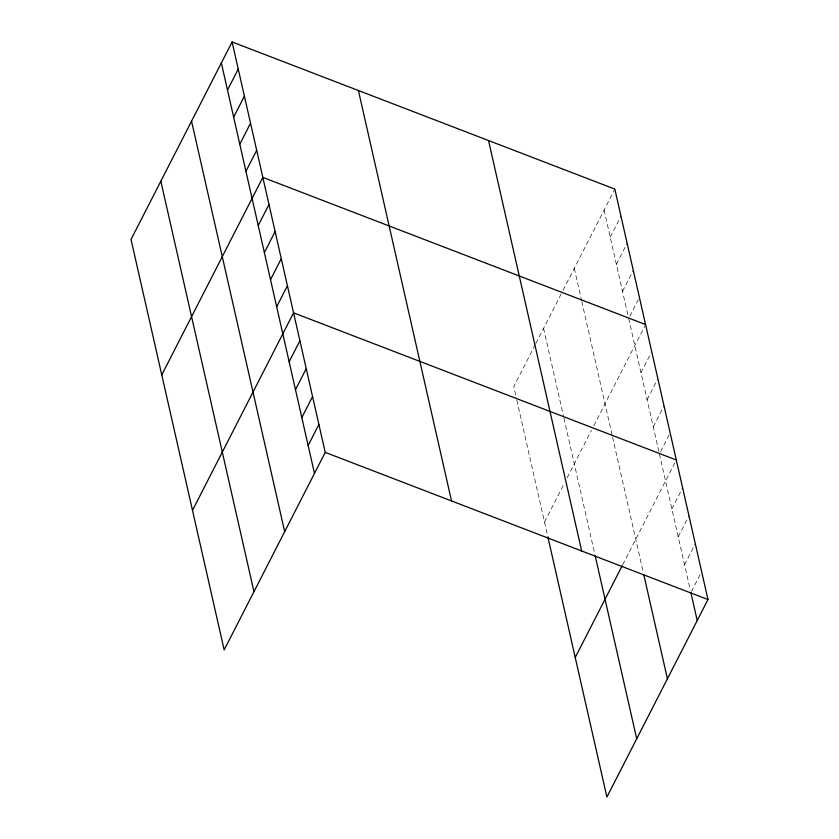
<?xml version="1.0" encoding="UTF-8"?>
<svg xmlns="http://www.w3.org/2000/svg" width="839" height="839" viewBox="0 0 839 839"><rect width="100%" height="100%" fill="white"/><g stroke="black" fill="none" stroke-linecap="round" stroke-linejoin="round"><path stroke-width="0.63" stroke-dasharray="4.2 3.15" d="M535.23 344.672L513.762 386.611L516.562 398.924M535.827 343.508L562.466 291.437M563.063 290.284L614.84 189.1M610.236 237.196L620.986 216.179M616.382 264.285L627.132 243.268M622.528 291.374L633.277 270.357M629.806 316.251L638.29 299.659M544.501 522.057L564.175 483.61M567.154 477.79L591.432 430.344M593.792 425.73L645.002 325.647M640.965 372.642L651.148 352.737M647.11 399.731L657.87 378.714M653.256 426.82L664.016 405.803M660.534 451.697L669.029 435.105M622.758 564.637L676.307 459.982M671.882 508.906L682.642 487.899M678.216 536.824L688.976 515.807M684.551 564.731L695.3 543.714M691.451 591.537L700.502 573.834M604.09 210.107L628.117 315.999M628.673 318.463L658.846 451.445M659.402 453.909L690.308 590.1M574.285 268.354L581.542 300.372M581.826 301.6L612.281 435.808M612.554 437.046L643.23 572.229M543.567 328.364L563.693 417.014M563.965 418.252L594.977 554.925M516.834 400.151L547.573 535.597"/><path stroke-width="1.26" d="M232.099 41.95L131.031 239.461L224.16 649.9L325.238 452.389L232.099 41.95L614.84 189.1L707.969 599.539L606.901 797.05L547.857 536.834M227.495 90.056L238.245 69.039M233.641 117.145L244.401 96.128M239.786 144.235L250.546 123.218M245.932 171.324L256.692 150.307M161.759 374.907L262.838 177.396L645.569 324.536M258.234 225.502L268.983 204.485M264.379 252.591L275.129 231.574M270.525 279.681L281.275 258.664M276.671 306.77L287.42 285.753M192.498 510.353L293.566 312.842L676.307 459.982M289.151 361.766L299.901 340.749M295.485 389.674L306.235 368.657M301.82 417.581L312.569 396.574M308.144 445.499L318.904 424.482M575.229 657.503L622.16 565.79M325.238 452.389L707.969 599.539M690.885 592.638L697.219 620.545M643.807 574.767L667.414 678.793M595.26 556.163L636.707 738.802M488.539 140.532L581.668 550.982M358.41 90.507L451.539 500.946M221.349 62.967L314.478 473.406M191.544 121.204L284.673 531.653M160.836 181.214L253.965 591.663"/></g></svg>
